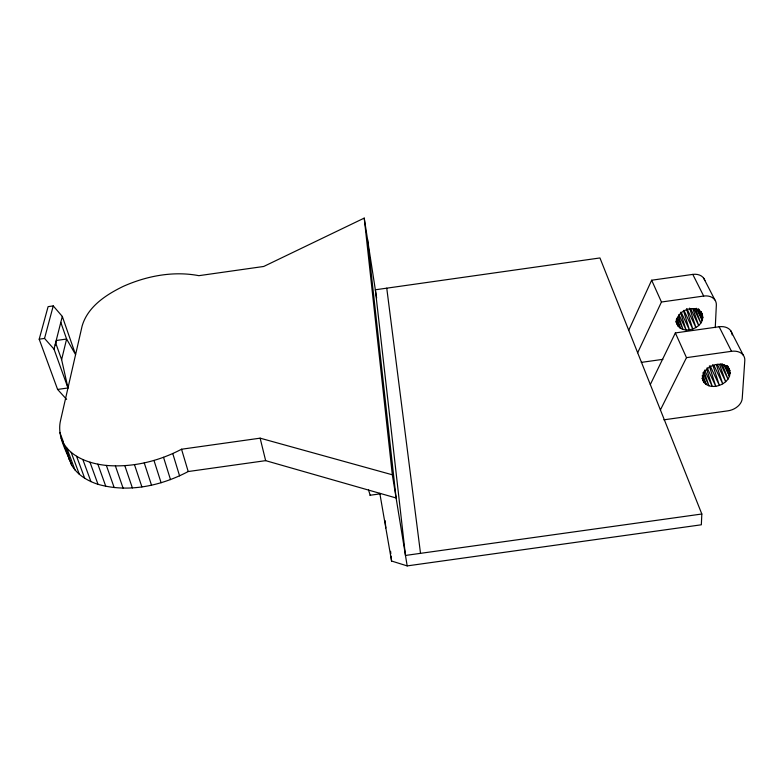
<?xml version="1.0" encoding="UTF-8"?>
<svg xmlns="http://www.w3.org/2000/svg" width="784" height="784" viewBox="0 0 784 784"><rect width="100%" height="100%" fill="white"/><g stroke="black" fill="none" stroke-linecap="round" stroke-linejoin="round"><path stroke-width="1.18" d="M701.827 514.01L405.475 555.444L375.35 289.786L599.946 257.956L701.827 514.01L701.337 524.79L407.18 565.901L391.559 561.021L379.809 493.303M715.263 327.624L716.351 305.015A13.593 10.31 -23.8 0 0 703.689 296.048L692.791 274.4L651.651 280.221L628.729 330.28M55.252 345.058L56.419 340.472L66.611 339.031L75.578 354.652L62.308 316.432L53.243 305.907L48.098 306.642L39.2 339.188L57.604 389.442L67.973 387.972L61.622 359.631L66.611 339.031L60.799 322.381M67.973 387.972L54.008 349.125L62.308 316.432M54.008 349.125L44.541 338.423L53.243 305.907M637.666 352.741L661.451 302.016L651.651 280.221M650.318 384.542L675.357 332.935L719.144 326.761A14.092 10.466 -23.1 0 1 732.168 334.905M660.412 409.914L686.48 357.651L675.357 332.935M368.519 489.98L370.166 495.145M376.634 298.047L364.227 218.099L263.738 266.462L198.871 275.674C173.401 270.803 146.784 275.89 123.323 286.346C106.114 294.676 87.651 306.691 82.095 326.115L60.476 420.792C56.879 436.443 66.532 450.869 71.618 465.059C77.293 474.83 87.485 480.915 98 484.316C128.155 492.95 160.975 485.972 188.209 471.537L265.649 460.649L396.106 497.967L367.392 238.493M61.093 437.972C67.747 456.308 88.523 463.638 106.369 465.422C132.32 467.656 158.603 461.306 181.535 449.232L260.131 438.168L392.323 474.79L407.18 565.901M39.2 339.188L44.541 338.423M661.451 302.016L703.689 296.048M641.253 362.394L662.882 359.346M686.48 357.651L731.501 351.31A14.484 10.584 -22.6 0 1 744.8 360.493L742.232 398.419A14.092 10.114 -21.3 0 1 727.993 410.816L663.872 419.832M369.921 495.282L380.593 493.793M727.591 366.079L729.875 370.685C723.73 356.338 696.212 368.451 704.061 382.533C713.146 393 736.382 380.642 728.277 367.422M57.604 389.442L66.63 399.399M727.513 366.099L728.64 368.235M703.699 278.183L714.851 299.87M730.668 330.613L743.301 355.191M719.144 326.761L731.501 351.31M700.925 311.699C710.216 326.487 680.189 338.727 676.122 321.705M700.867 311.581L702.484 314.864C696.937 302.075 674.073 310.768 677.131 323.91L676.151 321.724M698.515 308.788L702.807 317.559L699.436 310.072M726.484 365.903L730.188 373.458L726.69 365.736M696.368 308.288L702.258 320.362L697.633 309.121M723.75 364.462L729.541 376.349L724.935 365.266M693.928 308.798L700.857 323.096L695.359 308.504M720.672 364.011L728.013 379.162L722.084 363.668M690.773 309.053L698.711 325.576L692.909 308.886M717.35 364.374L725.68 381.72L719.604 364.56M687.029 308.876L695.957 327.624L689.616 308.132M713.95 365.393L722.73 383.837L716.341 364.678M683.942 310.346L692.801 329.113L686.51 308.925M710.128 365.834L719.349 385.385L712.695 364.648M681.169 312.267L689.44 329.946L683.442 310.464M707.119 367.774L715.763 386.257L709.344 366.02M678.924 314.58L686.098 330.054L680.502 312.287M704.649 370.077L712.215 386.385L706.668 369.254M677.405 317.295L683.011 329.456L678.483 315.874M702.934 372.733L708.942 385.777L704.022 371.361M676.318 319.323L680.365 328.163L676.798 318.304M702.17 375.771L706.159 384.464L702.827 375.438M676.347 321.861L678.366 326.271L676.112 320.666M702.072 378.192L704.061 382.533L702.278 378.143M59.829 432.445L63.269 441.608M65.846 448.477L67.992 454.201M63.416 443.195L71.618 465.059M66.797 448.036L74.999 469.949M71.187 452.427L79.37 474.379M76.567 456.288L84.711 478.299M82.859 459.571L90.944 481.621M89.984 462.217L98 484.316M97.863 464.177L105.781 486.315M55.605 342.804L61.622 359.631M106.369 465.422L114.18 487.589M115.395 465.912L123.088 488.128M124.813 465.657L132.378 487.903M134.476 464.657L141.894 486.913M144.246 462.903L151.518 485.188M153.978 460.443L161.102 482.738M163.533 457.317L170.5 479.622M172.764 453.554L179.575 475.859M181.535 449.232L188.209 471.537M260.131 438.168L265.649 460.649M68.247 455.318L69.286 459.787M386.757 288.169L420.518 553.347M364.227 218.099L392.323 474.79M390.589 551.279L390.824 553.72M391.069 556.15L391.559 561.021M385.111 520.664L385.826 527.955M692.791 274.4A13.24 10.192 -24.4 0 1 704.875 280.584"/></g></svg>
